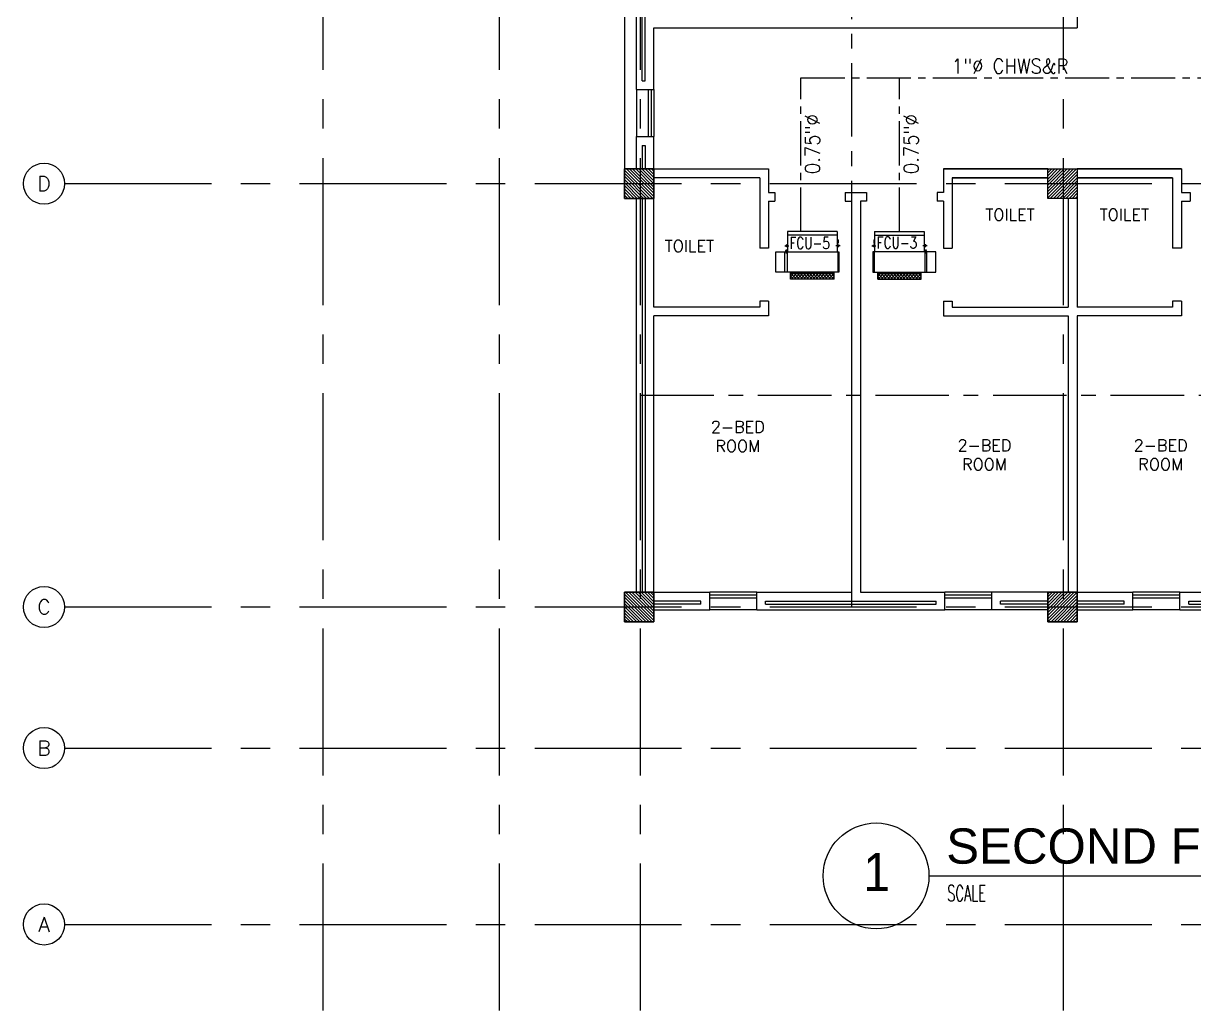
# Model space of a CAD drawing. Extents: x 417866242 to 417866633, y 43498034 to 43498122.
# Drawn here: x 417866557.27 to 417866577.2, y 43498033.57 to 43498050.36 of the extents above; entities that cross this region are included whole.
import ezdxf
from ezdxf.enums import TextEntityAlignment as Align

# ---------------------------------------------------------------- set-up
doc = ezdxf.new("R2010")
doc.units = 0
doc.header["$MEASUREMENT"] = 0
for name, pattern in [('CENTER', [2, 1.25, -0.25, 0.25, -0.25]), ('CENTER2', [1.125, 0.75, -0.125, 0.125, -0.125]), ('CENTERX2', [4, 2.5, -0.5, 0.5, -0.5])]:
    doc.linetypes.add(name, pattern=pattern)
doc.layers.get('0').update_dxf_attribs({"linetype": 'CONTINUOUS'})
for name, color, linetype in [('AC-CH', 6, 'CENTER2'), ('AC-CHT', 2, 'CONTINUOUS'), ('AX', 11, 'CONTINUOUS'), ('AX-CR', 7, 'CONTINUOUS'), ('AX-TXT', 2, 'CONTINUOUS'), ('AXES', 11, 'CENTERX2'), ('AXES1', 11, 'CENTER'), ('CER', 2, 'CONTINUOUS'), ('COL', 11, 'CONTINUOUS'), ('CTXT', 6, 'CONTINUOUS'), ('E-TXT', 2, 'CONTINUOUS'), ('FCU', 6, 'CONTINUOUS'), ('HAT', 11, 'CONTINUOUS'), ('INSUL', 11, 'CONTINUOUS'), ('PROJ-L', 11, 'CONTINUOUS'), ('RM-NAME', 11, 'CONTINUOUS'), ('TEXTN', 2, 'CONTINUOUS'), ('WALL', 11, 'CONTINUOUS'), ('WIN', 11, 'CONTINUOUS')]:
    doc.layers.add(name, color=color, linetype=linetype)
doc.styles.add('KHRS2', font='ROMANS.shx', dxfattribs={"height": 200})
doc.styles.add('ROMANS', font='ROMANS.shx', dxfattribs={"width": 0.6})
doc.styles.add('TTXT', font='ARIAL.TTF', dxfattribs={"width": 0.6})

# ---------------------------------------------------------------- blocks, each defined once
blk = doc.blocks.new('AXL')
at = {"layer": 'AX-CR'}
blk.add_circle((-350, 0), 350, dxfattribs=at)
at = {"layer": 'AX-TXT', "style": 'ROMANS'}
blk.add_attdef('AX', text='', height=250, dxfattribs=at).set_placement((-350, 0), align=Align.MIDDLE)
blk = doc.blocks.new('*X79')
at = {"color": 0}
for p, q in [((253129, 125478), (253600, 125950)), ((253129, 125531), (253547, 125950)), ((253129, 125584), (253494, 125950)), ((253129, 125637), (253441, 125950)), ((253129, 125690), (253388, 125950)), ((253129, 125743), (253335, 125950)), ((253129, 125796), (253282, 125950)), ((253129, 125849), (253229, 125950)), ((253129, 125902), (253176, 125950)), ((253153, 125450), (253629, 125925)), ((253206, 125450), (253629, 125872)), ((253259, 125450), (253629, 125819)), ((253312, 125450), (253629, 125766)), ((253365, 125450), (253629, 125713)), ((253418, 125450), (253629, 125660)), ((253471, 125450), (253629, 125607)), ((253524, 125450), (253629, 125554)), ((253577, 125450), (253629, 125501))]:
    blk.add_line(p, q, dxfattribs=at)
blk = doc.blocks.new('COL50')
at = {"layer": 'COL'}
blk.add_lwpolyline([(-250, 250), (-250, -250), (250, -250), (250, 250)], close=True, dxfattribs=at)
blk = doc.blocks.new('*X72')
at = {"color": 0}
for p, q in [((245929, 169932), (246386, 170390)), ((245929, 169985), (246333, 170390)), ((245929, 170038), (246280, 170390)), ((245929, 170091), (246227, 170390)), ((245929, 170144), (246174, 170390)), ((245929, 170197), (246121, 170390)), ((245929, 170250), (246068, 170390)), ((245929, 170303), (246015, 170390)), ((245929, 170357), (245962, 170390)), ((245939, 169890), (246429, 170379)), ((245992, 169890), (246429, 170326)), ((246045, 169890), (246429, 170273)), ((246098, 169890), (246429, 170220)), ((246151, 169890), (246429, 170167)), ((246204, 169890), (246429, 170114)), ((246257, 169890), (246429, 170061)), ((246310, 169890), (246429, 170008)), ((246363, 169890), (246429, 169955)), ((246416, 169890), (246429, 169902))]:
    blk.add_line(p, q, dxfattribs=at)
blk = doc.blocks.new('*X80')
at = {"color": 0}
for p, q in [((253129, 118266), (253613, 118750)), ((253129, 118319), (253560, 118750)), ((253129, 118372), (253507, 118750)), ((253129, 118425), (253454, 118750)), ((253129, 118478), (253401, 118750)), ((253129, 118531), (253348, 118750)), ((253129, 118584), (253294, 118750)), ((253129, 118637), (253241, 118750)), ((253129, 118690), (253188, 118750)), ((253129, 118743), (253135, 118750)), ((253166, 118250), (253629, 118713)), ((253219, 118250), (253629, 118660)), ((253272, 118250), (253629, 118607)), ((253325, 118250), (253629, 118553)), ((253378, 118250), (253629, 118500)), ((253431, 118250), (253629, 118447)), ((253484, 118250), (253629, 118394)), ((253537, 118250), (253629, 118341)), ((253590, 118250), (253629, 118288))]:
    blk.add_line(p, q, dxfattribs=at)
blk = doc.blocks.new('*X65')
at = {"color": 0}
for p, q in [((245927, 177090), (246427, 177590)), ((245929, 177145), (246374, 177590)), ((245929, 177198), (246321, 177590)), ((245929, 177251), (246267, 177590)), ((245929, 177304), (246214, 177590)), ((245929, 177357), (246161, 177590)), ((245929, 177410), (246108, 177590)), ((245929, 177463), (246055, 177590)), ((245929, 177516), (246002, 177590)), ((245929, 177569), (245949, 177590)), ((245980, 177090), (246429, 177539)), ((246033, 177090), (246429, 177486)), ((246086, 177090), (246429, 177433)), ((246139, 177090), (246429, 177380)), ((246192, 177090), (246429, 177327)), ((246245, 177090), (246429, 177274)), ((246298, 177090), (246429, 177220)), ((246351, 177090), (246429, 177167)), ((246404, 177090), (246429, 177114))]:
    blk.add_line(p, q, dxfattribs=at)
blk = doc.blocks.new('RM1')
at = {"layer": 'RM-NAME', "style": 'ROMANS'}
for tag, p in [('ROOMNAME1', (0, 324)), ('ROOMNAME2', (0, 0))]:
    blk.add_attdef(tag, text='', height=200, dxfattribs=at).set_placement(p, align=Align.MIDDLE)
blk = doc.blocks.new('*X104')
at = {"color": 0}
for p, q in [((16890, -2467), (16943, -2414)), ((16890, -2520), (16990, -2420)), ((16990, -2565), (16890, -2465)), ((16890, -2573), (16990, -2473)), ((16990, -2619), (16890, -2519)), ((16890, -2626), (16990, -2526)), ((16990, -2672), (16890, -2572)), ((16890, -2679), (16990, -2579)), ((16990, -2512), (16892, -2414)), ((16990, -2459), (16945, -2414)), ((16990, -2725), (16890, -2625)), ((16890, -2732), (16990, -2632)), ((16990, -2778), (16890, -2678)), ((16890, -2785), (16990, -2685)), ((16990, -2831), (16890, -2731)), ((16890, -2838), (16990, -2738)), ((16990, -2884), (16890, -2784)), ((16890, -2891), (16990, -2791)), ((16990, -2937), (16890, -2837)), ((16890, -2944), (16990, -2844)), ((16990, -2990), (16890, -2890)), ((16890, -2997), (16990, -2897)), ((16990, -3043), (16890, -2943)), ((16890, -3050), (16990, -2950)), ((16990, -3096), (16890, -2996)), ((16890, -3103), (16990, -3003)), ((16990, -3149), (16890, -3049)), ((16944, -3155), (16890, -3102)), ((16892, -3155), (16990, -3056)), ((16945, -3155), (16990, -3109))]:
    blk.add_line(p, q, dxfattribs=at)
blk = doc.blocks.new('*X101')
at = {"color": 0}
for p, q in [((16890, -2467), (16943, -2414)), ((16890, -2520), (16990, -2420)), ((16990, -2565), (16890, -2465)), ((16890, -2573), (16990, -2473)), ((16990, -2619), (16890, -2519)), ((16890, -2626), (16990, -2526)), ((16990, -2672), (16890, -2572)), ((16890, -2679), (16990, -2579)), ((16990, -2512), (16892, -2414)), ((16990, -2459), (16945, -2414)), ((16990, -2725), (16890, -2625)), ((16890, -2732), (16990, -2632)), ((16990, -2778), (16890, -2678)), ((16890, -2785), (16990, -2685)), ((16990, -2831), (16890, -2731)), ((16890, -2838), (16990, -2738)), ((16990, -2884), (16890, -2784)), ((16890, -2891), (16990, -2791)), ((16990, -2937), (16890, -2837)), ((16890, -2944), (16990, -2844)), ((16990, -2990), (16890, -2890)), ((16890, -2997), (16990, -2897)), ((16990, -3043), (16890, -2943)), ((16890, -3050), (16990, -2950)), ((16990, -3096), (16890, -2996)), ((16890, -3103), (16990, -3003)), ((16990, -3149), (16890, -3049)), ((16944, -3155), (16890, -3102)), ((16892, -3155), (16990, -3056)), ((16945, -3155), (16990, -3109))]:
    blk.add_line(p, q, dxfattribs=at)

msp = doc.modelspace()

# ---------------------------------------------------------------- linework, layer by layer
at = {"layer": 'AC-CH'}
for p, q in [((417866570.493, 43498049.437), (417866597.198, 43498049.437)), ((417866570.493, 43498046.823), (417866570.493, 43498049.437)), ((417866572.173, 43498046.823), (417866572.173, 43498049.437))]:
    msp.add_line(p, q, dxfattribs=at)
at = {"layer": 'AXES'}
for p, q in [((417866562.366, 43498033.573), (417866562.366, 43498110.385)), ((417866565.366, 43498033.573), (417866565.366, 43498110.385)), ((417866567.766, 43498033.573), (417866567.766, 43498110.385)), ((417866574.966, 43498033.573), (417866574.966, 43498110.385)), ((417866557.966, 43498047.637), (417866626.006, 43498047.637)), ((417866557.966, 43498040.437), (417866626.006, 43498040.437)), ((417866557.966, 43498038.037), (417866626.006, 43498038.037)), ((417866557.966, 43498035.037), (417866626.006, 43498035.037))]:
    msp.add_line(p, q, dxfattribs=at)
at = {"layer": 'AXES1'}
for p, q in [((417866571.366, 43498040.437), (417866571.366, 43498099.257)), ((417866567.766, 43498044.037), (417866626.006, 43498044.037))]:
    msp.add_line(p, q, dxfattribs=at)
at = {"layer": 'CER', "color": 6}
msp.add_line((417866572.676, 43498035.863), (417866597.018, 43498035.863), dxfattribs=at)
msp.add_circle((417866571.776, 43498035.863), 0.9, dxfattribs=at)
at = {"layer": 'COL'}
msp.add_lwpolyline([(417866574.696, 43498040.687), (417866574.696, 43498040.187), (417866575.196, 43498040.187), (417866575.196, 43498040.687)], close=True, dxfattribs=at)
at = {"layer": 'FCU', "color": 6}
for p, q in [((417866571.115, 43498046.823), (417866570.271, 43498046.823)), ((417866570.271, 43498046.823), (417866570.271, 43498046.477)), ((417866571.115, 43498046.823), (417866571.115, 43498046.477)), ((417866571.751, 43498046.823), (417866572.596, 43498046.823)), ((417866571.751, 43498046.823), (417866571.751, 43498046.477)), ((417866572.596, 43498046.823), (417866572.596, 43498046.477)), ((417866570.224, 43498046.477), (417866571.144, 43498046.477)), ((417866570.224, 43498046.134), (417866570.224, 43498046.477)), ((417866571.144, 43498046.477), (417866571.144, 43498046.134)), ((417866572.642, 43498046.477), (417866571.722, 43498046.477)), ((417866571.722, 43498046.477), (417866571.722, 43498046.134)), ((417866572.642, 43498046.134), (417866572.642, 43498046.477)), ((417866571.144, 43498046.134), (417866570.224, 43498046.134)), ((417866571.722, 43498046.134), (417866572.642, 43498046.134))]:
    msp.add_line(p, q, dxfattribs=at)
at = {"layer": 'FCU', "color": 3}
for p, q in [((417866571.115, 43498046.762), (417866570.271, 43498046.762)), ((417866571.751, 43498046.762), (417866572.596, 43498046.762)), ((417866570.221, 43498046.581), (417866570.293, 43498046.581)), ((417866570.235, 43498046.502), (417866570.255, 43498046.502)), ((417866570.235, 43498046.502), (417866570.235, 43498046.477)), ((417866570.241, 43498046.591), (417866570.271, 43498046.591)), ((417866570.241, 43498046.591), (417866570.241, 43498046.571)), ((417866570.241, 43498046.571), (417866570.271, 43498046.571)), ((417866570.245, 43498046.518), (417866570.245, 43498046.449)), ((417866570.255, 43498046.502), (417866570.255, 43498046.477)), ((417866570.256, 43498046.61), (417866570.256, 43498046.554)), ((417866571.165, 43498046.581), (417866571.092, 43498046.581)), ((417866571.13, 43498046.681), (417866571.115, 43498046.681)), ((417866571.13, 43498046.626), (417866571.115, 43498046.626)), ((417866571.145, 43498046.591), (417866571.115, 43498046.591)), ((417866571.145, 43498046.571), (417866571.115, 43498046.571)), ((417866571.13, 43498046.681), (417866571.13, 43498046.626)), ((417866571.13, 43498046.601), (417866571.13, 43498046.554)), ((417866571.145, 43498046.591), (417866571.145, 43498046.571)), ((417866571.701, 43498046.581), (417866571.774, 43498046.581)), ((417866571.721, 43498046.591), (417866571.721, 43498046.571)), ((417866571.721, 43498046.591), (417866571.751, 43498046.591)), ((417866571.721, 43498046.571), (417866571.751, 43498046.571)), ((417866571.736, 43498046.681), (417866571.751, 43498046.681)), ((417866571.736, 43498046.681), (417866571.736, 43498046.626)), ((417866571.736, 43498046.626), (417866571.751, 43498046.626)), ((417866571.736, 43498046.601), (417866571.736, 43498046.554)), ((417866572.645, 43498046.581), (417866572.573, 43498046.581)), ((417866572.626, 43498046.591), (417866572.596, 43498046.591)), ((417866572.626, 43498046.571), (417866572.596, 43498046.571)), ((417866572.611, 43498046.61), (417866572.611, 43498046.554)), ((417866572.631, 43498046.502), (417866572.611, 43498046.502)), ((417866572.611, 43498046.502), (417866572.611, 43498046.477)), ((417866572.621, 43498046.518), (417866572.621, 43498046.449)), ((417866572.626, 43498046.591), (417866572.626, 43498046.571)), ((417866572.631, 43498046.502), (417866572.631, 43498046.477)), ((417866570.071, 43498046.134), (417866570.071, 43498046.477)), ((417866570.071, 43498046.477), (417866570.224, 43498046.477)), ((417866570.262, 43498046.477), (417866570.262, 43498046.134)), ((417866571.123, 43498046.477), (417866571.123, 43498046.134)), ((417866571.743, 43498046.477), (417866571.743, 43498046.134)), ((417866572.604, 43498046.477), (417866572.604, 43498046.134)), ((417866572.795, 43498046.477), (417866572.642, 43498046.477)), ((417866572.795, 43498046.134), (417866572.795, 43498046.477)), ((417866570.224, 43498046.134), (417866570.071, 43498046.134)), ((417866570.322, 43498046.011), (417866570.322, 43498046.134)), ((417866571.064, 43498046.111), (417866570.322, 43498046.111)), ((417866571.064, 43498046.011), (417866571.064, 43498046.134)), ((417866571.803, 43498046.011), (417866571.803, 43498046.134)), ((417866571.803, 43498046.111), (417866572.544, 43498046.111)), ((417866572.544, 43498046.011), (417866572.544, 43498046.134)), ((417866572.642, 43498046.134), (417866572.795, 43498046.134)), ((417866571.064, 43498046.011), (417866570.322, 43498046.011)), ((417866571.803, 43498046.011), (417866572.544, 43498046.011))]:
    msp.add_line(p, q, dxfattribs=at)
at = {"layer": 'INSUL'}
for p, q in [((417866567.796, 43498049.387), (417866567.796, 43498050.687)), ((417866567.846, 43498049.387), (417866567.846, 43498050.687)), ((417866567.796, 43498049.387), (417866567.846, 43498049.387)), ((417866567.796, 43498048.287), (417866567.796, 43498047.887)), ((417866567.796, 43498048.287), (417866567.846, 43498048.287)), ((417866567.846, 43498048.287), (417866567.846, 43498047.887)), ((417866567.796, 43498047.387), (417866567.796, 43498040.687)), ((417866567.846, 43498047.387), (417866567.846, 43498040.687)), ((417866568.796, 43498040.537), (417866567.996, 43498040.537)), ((417866568.796, 43498040.487), (417866568.796, 43498040.537)), ((417866569.896, 43498040.487), (417866569.896, 43498040.537)), ((417866569.896, 43498040.537), (417866572.796, 43498040.537)), ((417866572.796, 43498040.487), (417866572.796, 43498040.537)), ((417866573.896, 43498040.487), (417866573.896, 43498040.537)), ((417866574.696, 43498040.537), (417866573.896, 43498040.537)), ((417866575.996, 43498040.537), (417866575.196, 43498040.537)), ((417866575.996, 43498040.487), (417866575.996, 43498040.537)), ((417866577.096, 43498040.487), (417866577.096, 43498040.537)), ((417866577.096, 43498040.537), (417866579.996, 43498040.537)), ((417866568.796, 43498040.487), (417866567.996, 43498040.487)), ((417866569.896, 43498040.487), (417866572.796, 43498040.487)), ((417866574.696, 43498040.487), (417866573.896, 43498040.487)), ((417866575.996, 43498040.487), (417866575.196, 43498040.487)), ((417866577.096, 43498040.487), (417866579.996, 43498040.487))]:
    msp.add_line(p, q, dxfattribs=at)
at = {"layer": 'PROJ-L'}
msp.add_line((417866567.496, 43498054.587), (417866567.496, 43498047.887), dxfattribs=at)
at = {"layer": 'WALL'}
for p, q in [((417866575.196, 43498051.187), (417866575.196, 43498050.287)), ((417866567.696, 43498049.237), (417866567.696, 43498050.837)), ((417866567.996, 43498049.237), (417866567.996, 43498050.287)), ((417866567.996, 43498050.287), (417866575.196, 43498050.287)), ((417866567.696, 43498049.237), (417866567.996, 43498049.237)), ((417866567.696, 43498048.437), (417866567.996, 43498048.437)), ((417866567.696, 43498047.887), (417866567.696, 43498048.437)), ((417866567.996, 43498047.887), (417866567.996, 43498048.437)), ((417866569.796, 43498047.737), (417866569.796, 43498046.537)), ((417866569.946, 43498047.887), (417866569.946, 43498047.487)), ((417866572.921, 43498047.887), (417866572.921, 43498047.487)), ((417866573.071, 43498047.737), (417866573.071, 43498046.537)), ((417866576.821, 43498047.737), (417866576.821, 43498046.537)), ((417866576.971, 43498047.887), (417866576.971, 43498047.487)), ((417866567.696, 43498040.687), (417866567.696, 43498047.387)), ((417866567.996, 43498045.537), (417866567.996, 43498047.387)), ((417866569.946, 43498047.337), (417866569.946, 43498046.537)), ((417866571.358, 43498047.337), (417866571.358, 43498040.687)), ((417866571.508, 43498047.337), (417866571.508, 43498040.687)), ((417866572.921, 43498047.337), (417866572.921, 43498046.537)), ((417866575.046, 43498047.387), (417866575.046, 43498045.537)), ((417866575.196, 43498047.387), (417866575.196, 43498045.537)), ((417866576.971, 43498047.337), (417866576.971, 43498046.537)), ((417866569.946, 43498046.537), (417866569.796, 43498046.537)), ((417866572.921, 43498046.537), (417866573.071, 43498046.537)), ((417866576.971, 43498046.537), (417866576.821, 43498046.537)), ((417866569.796, 43498045.537), (417866567.996, 43498045.537)), ((417866569.946, 43498045.637), (417866569.796, 43498045.637)), ((417866569.796, 43498045.637), (417866569.796, 43498045.537)), ((417866569.946, 43498045.637), (417866569.946, 43498045.387)), ((417866572.921, 43498045.637), (417866573.071, 43498045.637)), ((417866572.921, 43498045.637), (417866572.921, 43498045.387)), ((417866573.071, 43498045.637), (417866573.071, 43498045.537)), ((417866573.071, 43498045.537), (417866575.046, 43498045.537)), ((417866576.821, 43498045.537), (417866575.196, 43498045.537)), ((417866576.971, 43498045.637), (417866576.821, 43498045.637)), ((417866576.821, 43498045.637), (417866576.821, 43498045.537)), ((417866576.971, 43498045.637), (417866576.971, 43498045.387)), ((417866569.946, 43498045.387), (417866567.996, 43498045.387)), ((417866567.996, 43498040.687), (417866567.996, 43498045.387)), ((417866572.921, 43498045.387), (417866575.046, 43498045.387)), ((417866575.046, 43498045.387), (417866575.046, 43498040.687)), ((417866576.971, 43498045.387), (417866575.196, 43498045.387)), ((417866575.196, 43498045.387), (417866575.196, 43498040.687)), ((417866567.996, 43498040.687), (417866568.946, 43498040.687)), ((417866568.946, 43498040.387), (417866568.946, 43498040.687)), ((417866569.746, 43498040.387), (417866569.746, 43498040.687)), ((417866569.746, 43498040.687), (417866571.358, 43498040.687)), ((417866571.508, 43498040.687), (417866572.946, 43498040.687)), ((417866572.946, 43498040.387), (417866572.946, 43498040.687)), ((417866573.746, 43498040.387), (417866573.746, 43498040.687)), ((417866574.696, 43498040.687), (417866573.746, 43498040.687)), ((417866575.196, 43498040.687), (417866576.146, 43498040.687)), ((417866576.146, 43498040.387), (417866576.146, 43498040.687)), ((417866576.946, 43498040.387), (417866576.946, 43498040.687)), ((417866576.946, 43498040.687), (417866578.471, 43498040.687)), ((417866567.996, 43498040.387), (417866568.946, 43498040.387)), ((417866569.746, 43498040.387), (417866572.946, 43498040.387)), ((417866574.696, 43498040.387), (417866573.746, 43498040.387)), ((417866575.196, 43498040.387), (417866576.146, 43498040.387)), ((417866576.946, 43498040.387), (417866580.146, 43498040.387))]:
    msp.add_line(p, q, dxfattribs=at)
at = {"layer": 'WALL', "linetype": 'ByBlock'}
for p, q in [((417866567.996, 43498047.887), (417866569.946, 43498047.887)), ((417866569.796, 43498047.737), (417866567.996, 43498047.737)), ((417866569.796, 43498047.737), (417866567.996, 43498047.737)), ((417866574.696, 43498047.887), (417866572.921, 43498047.887)), ((417866574.696, 43498047.887), (417866572.921, 43498047.887)), ((417866572.921, 43498047.887), (417866574.696, 43498047.887)), ((417866574.696, 43498047.737), (417866573.071, 43498047.737)), ((417866574.696, 43498047.737), (417866573.071, 43498047.737)), ((417866573.071, 43498047.737), (417866574.696, 43498047.737)), ((417866573.071, 43498047.737), (417866574.696, 43498047.737)), ((417866575.196, 43498047.887), (417866576.971, 43498047.887)), ((417866575.196, 43498047.887), (417866576.971, 43498047.887)), ((417866576.971, 43498047.887), (417866575.196, 43498047.887)), ((417866575.196, 43498047.737), (417866576.821, 43498047.737)), ((417866576.821, 43498047.737), (417866575.196, 43498047.737)), ((417866576.821, 43498047.737), (417866575.196, 43498047.737)), ((417866569.946, 43498047.487), (417866570.052, 43498047.487)), ((417866569.946, 43498047.337), (417866570.052, 43498047.337)), ((417866571.252, 43498047.487), (417866571.614, 43498047.487)), ((417866571.252, 43498047.337), (417866571.358, 43498047.337)), ((417866571.614, 43498047.337), (417866571.508, 43498047.337)), ((417866572.921, 43498047.487), (417866572.814, 43498047.487)), ((417866572.921, 43498047.337), (417866572.814, 43498047.337)), ((417866576.971, 43498047.487), (417866577.121, 43498047.487)), ((417866576.971, 43498047.337), (417866577.121, 43498047.337))]:
    msp.add_line(p, q, dxfattribs=at)
at = {"layer": 'WALL', "color": 2, "linetype": 'ByBlock'}
for p, q in [((417866570.052, 43498047.487), (417866570.052, 43498047.337)), ((417866571.252, 43498047.487), (417866571.252, 43498047.337)), ((417866571.614, 43498047.487), (417866571.614, 43498047.337)), ((417866572.814, 43498047.487), (417866572.814, 43498047.337)), ((417866577.121, 43498047.487), (417866577.121, 43498047.337))]:
    msp.add_line(p, q, dxfattribs=at)
at = {"layer": 'WALL', "linetype": 'ByBlock', "ltscale": 0.3}
for points in [[(417866567.996, 43498047.387), (417866567.496, 43498047.387), (417866567.496, 43498047.887), (417866567.996, 43498047.887)], [(417866575.196, 43498047.387), (417866574.696, 43498047.387), (417866574.696, 43498047.887), (417866575.196, 43498047.887)], [(417866567.996, 43498040.187), (417866567.496, 43498040.187), (417866567.496, 43498040.687), (417866567.996, 43498040.687)], [(417866575.196, 43498040.187), (417866574.696, 43498040.187), (417866574.696, 43498040.687), (417866575.196, 43498040.687)]]:
    msp.add_lwpolyline(points, close=True, dxfattribs=at)
at = {"layer": 'WIN'}
for p, q in [((417866567.696, 43498049.237), (417866567.696, 43498048.437)), ((417866567.896, 43498049.237), (417866567.896, 43498048.437)), ((417866567.946, 43498049.237), (417866567.946, 43498048.437)), ((417866567.996, 43498049.237), (417866567.996, 43498048.437)), ((417866569.746, 43498040.687), (417866568.946, 43498040.687)), ((417866569.746, 43498040.637), (417866568.946, 43498040.637)), ((417866569.746, 43498040.587), (417866568.946, 43498040.587)), ((417866573.746, 43498040.687), (417866572.946, 43498040.687)), ((417866573.746, 43498040.637), (417866572.946, 43498040.637)), ((417866573.746, 43498040.587), (417866572.946, 43498040.587)), ((417866576.946, 43498040.687), (417866576.146, 43498040.687)), ((417866576.946, 43498040.637), (417866576.146, 43498040.637)), ((417866576.946, 43498040.587), (417866576.146, 43498040.587)), ((417866569.746, 43498040.387), (417866568.946, 43498040.387)), ((417866573.746, 43498040.387), (417866572.946, 43498040.387)), ((417866576.946, 43498040.387), (417866576.146, 43498040.387))]:
    msp.add_line(p, q, dxfattribs=at)

# ---------------------------------------------------------------- block references
at = {"layer": 'AX', "xscale": 0.0009999871253967285, "yscale": 0.001000002026557922, "zscale": 0.001}
for p, values in [((417866557.966, 43498047.637), {'AX': 'D'}), ((417866557.966, 43498040.437), {'AX': 'C'}), ((417866557.966, 43498038.037), {'AX': 'B'}), ((417866557.966, 43498035.037), {'AX': 'A'})]:
    msp.add_blockref('AXL', p, dxfattribs=at).add_auto_attribs(values)
at = {"layer": 'COL', "xscale": 0.0009999871253967285, "yscale": 0.001000002026557922, "zscale": 0.001}
for p in [(417866567.746, 43498047.637), (417866567.746, 43498040.437)]:
    msp.add_blockref('COL50', p, dxfattribs=at)
at = {"layer": 'COL', "xscale": -0.0009999871253967285, "yscale": 0.001000002026557922, "zscale": 0.001, "rotation": 180}
msp.add_blockref('COL50', (417866574.946, 43498047.637), dxfattribs=at)
at = {"layer": 'FCU', "color": 11, "xscale": -0.001000002026557922, "yscale": 0.0009999871253967285, "zscale": 0.001, "rotation": 90}
msp.add_blockref('*X101', (417866567.909, 43498063.002), dxfattribs=at)
at = {"layer": 'FCU', "color": 11, "extrusion": (0, 0, -1), "xscale": -0.001000002026557922, "yscale": 0.001000002026557922, "zscale": -0.001, "rotation": 90}
msp.add_blockref('*X104', (-417866574.958, 43498063.002), dxfattribs=at)
at = {"layer": 'HAT', "xscale": -0.0009999871253967285, "yscale": 0.001000002026557922, "zscale": 0.001}
for name in ['*X79', '*X80']:
    msp.add_blockref(name, (417866821.124, 43497921.937), dxfattribs=at)
at = {"layer": 'HAT', "xscale": 0.0009999871253967285, "yscale": 0.001000002026557922, "zscale": 0.001, "rotation": 180}
for name in ['*X72', '*X65']:
    msp.add_blockref(name, (417866821.124, 43498217.777), dxfattribs=at)
at = {"layer": 'RM-NAME'}
ref = msp.add_blockref('RM1', (417866574.055, 43498047.11), dxfattribs=dict(at, xscale=0.0009999871253967285, yscale=0.001000002026557922, zscale=0.001))
ref.add_attrib('ROOMNAME2', 'TOILET', dxfattribs={"height": 0.2, "style": 'ROMANS'}).set_placement((417866574.055, 43498047.11), align=Align.MIDDLE)
ref = msp.add_blockref('RM1', (417866576.001, 43498047.11), dxfattribs=dict(at, xscale=0.0009999871253967285, yscale=0.001000002026557922, zscale=0.001))
ref.add_attrib('ROOMNAME2', 'TOILET', dxfattribs={"height": 0.2, "style": 'ROMANS'}).set_placement((417866576.001, 43498047.11), align=Align.MIDDLE)
ref = msp.add_blockref('RM1', (417866568.599, 43498046.576), dxfattribs=dict(at, xscale=0.0009999871253967285, yscale=0.001000002026557922, zscale=0.001))
ref.add_attrib('ROOMNAME2', 'TOILET', dxfattribs={"height": 0.2, "style": 'ROMANS'}).set_placement((417866568.599, 43498046.576), align=Align.MIDDLE)
ref = msp.add_blockref('RM1', (417866569.423, 43498043.175), dxfattribs=dict(at, xscale=-0.0009999871253967285, yscale=0.001000002026557922, zscale=0.001))
ref.add_attrib('ROOMNAME2', 'ROOM', dxfattribs={"height": 0.2, "style": 'ROMANS'}).set_placement((417866569.423, 43498043.175), align=Align.MIDDLE)
ref.add_attrib('ROOMNAME1', '2-BED', dxfattribs={"height": 0.2, "style": 'ROMANS'}).set_placement((417866569.423, 43498043.499), align=Align.MIDDLE)
ref = msp.add_blockref('RM1', (417866573.621, 43498042.862), dxfattribs=dict(at, xscale=-0.0009999871253967285, yscale=0.001000002026557922, zscale=0.001))
ref.add_attrib('ROOMNAME2', 'ROOM', dxfattribs={"height": 0.2, "style": 'ROMANS'}).set_placement((417866573.621, 43498042.862), align=Align.MIDDLE)
ref.add_attrib('ROOMNAME1', '2-BED', dxfattribs={"height": 0.2, "style": 'ROMANS'}).set_placement((417866573.621, 43498043.186), align=Align.MIDDLE)
ref = msp.add_blockref('RM1', (417866576.619, 43498042.862), dxfattribs=dict(at, xscale=-0.0009999871253967285, yscale=0.001000002026557922, zscale=0.001))
ref.add_attrib('ROOMNAME2', 'ROOM', dxfattribs={"height": 0.2, "style": 'ROMANS'}).set_placement((417866576.619, 43498042.862), align=Align.MIDDLE)
ref.add_attrib('ROOMNAME1', '2-BED', dxfattribs={"height": 0.2, "style": 'ROMANS'}).set_placement((417866576.619, 43498043.186), align=Align.MIDDLE)

# ---------------------------------------------------------------- texts
at = {"layer": 'AC-CHT', "style": 'KHRS2', "width": 0.9}
msp.add_text('1"%%C CHWS&R', height=0.25, dxfattribs=at).set_placement((417866574.057, 43498049.637), align=Align.MIDDLE)
for p in [(417866570.693, 43498048.31), (417866572.373, 43498048.31)]:
    msp.add_text('0.75"%%C', height=0.25, rotation=90, dxfattribs=at).set_placement(p, align=Align.MIDDLE)
at = {"layer": 'CTXT', "style": 'TTXT'}
msp.add_text('SECOND FLOOR PART-1  CHILLED WATER PIPING LAYOUT', height=0.6, dxfattribs=at).set_placement((417866572.97, 43498036.071))
at = {"layer": 'CTXT', "style": 'TTXT', "width": 0.9}
msp.add_text('1', height=0.65, dxfattribs=at).set_placement((417866571.558, 43498035.604))
at = {"layer": 'E-TXT', "style": 'ROMANS', "width": 0.6}
msp.add_text('SCALE ', height=0.27, dxfattribs=at).set_placement((417866572.987, 43498035.433))
at = {"layer": 'TEXTN', "style": 'ROMANS', "width": 0.75}
for s, p in [('FCU-5', (417866570.303, 43498046.527)), ('FCU-3', (417866571.788, 43498046.534))]:
    msp.add_text(s, height=0.2, dxfattribs=at).set_placement(p)

doc.saveas('drawing.dxf')
